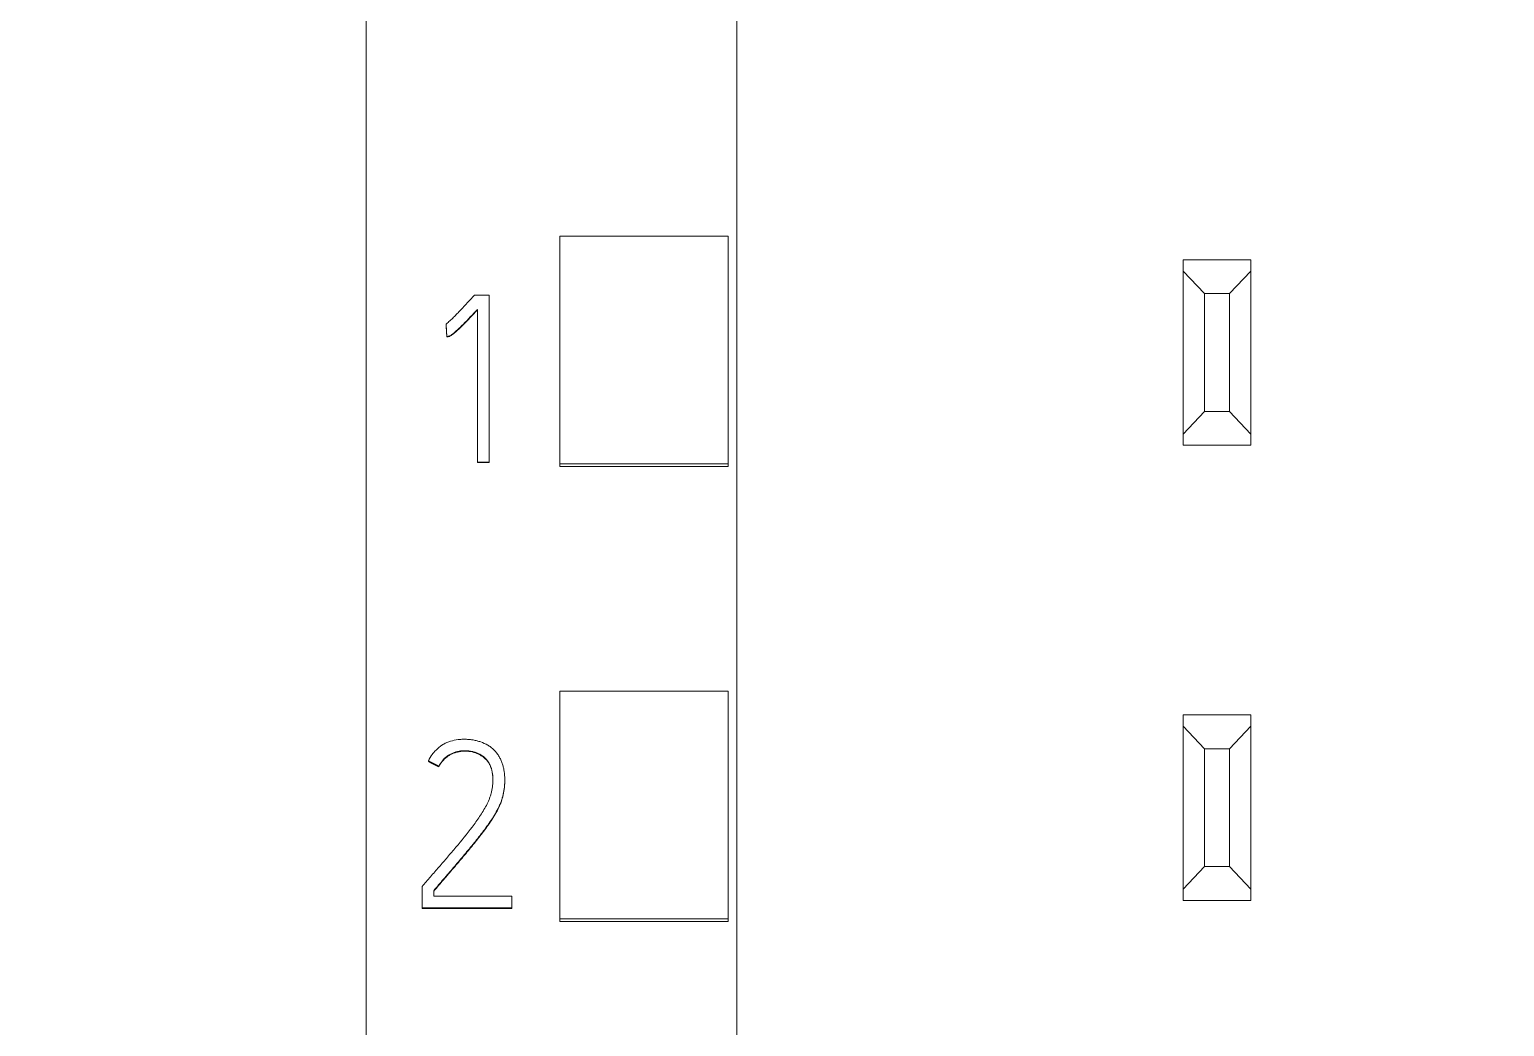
# Model space of a CAD drawing. Header units: millimetres. Extents: x 42151 to 59780, y 37376 to 44547.
# Drawn here: x 47922.23 to 47939.74, y 43287.55 to 43299.38 of the extents above; entities that cross this region are included whole.
import ezdxf

# ---------------------------------------------------------------- set-up
doc = ezdxf.new("R2010")
doc.units = ezdxf.units.MM
doc.set_wipeout_variables(frame=1)
doc.layers.add('000-PI-Oprema', color=30, linetype='Continuous', lineweight=5)
doc.layers.add('SI-ORMAR-Oprema', color=30, linetype='Continuous', lineweight=5)
doc.layers.add('004-PI-DIN Šina', color=3, linetype='Continuous')

# ---------------------------------------------------------------- blocks, each defined once
blk = doc.blocks.new('6ES7513-1AM03-0AB0')
blk.add_wipeout([(-17.4, 66.85), (17.4, 66.85), (17.4, -80.15), (-17.4, -80.15)]).dxf.layer = 'SI-ORMAR-Oprema'
at = {"layer": 'SI-ORMAR-Oprema', "linetype": 'Continuous'}
blk.add_line((17.4, 0), (17.4, 56.125), dxfattribs=at)
blk = doc.blocks.new('6ES7521-1BL00-0AB0')
at = {"layer": 'SI-ORMAR-Oprema'}
for p, q in [((-19.316, 48.929), (-19.316, 48.929)), ((-19.316, 48.929), (-19.316, 40.929)), ((-19.316, 46.433), (-27.734, 46.433)), ((-19.316, 40.929), (-29.725, 40.929)), ((-20.125, 37.279), (-20.125, 40.02))]:
    blk.add_line(p, q, dxfattribs=at)
blk.add_wipeout([(-17.4, 69.029), (17.4, 69.029), (17.4, -77.971), (-17.4, -77.971)]).dxf.layer = 'SI-ORMAR-Oprema'
blk.add_wipeout([(-17.4, 69.029), (17.4, 69.029), (17.4, -77.971), (-17.4, -77.971)]).dxf.layer = 'SI-ORMAR-Oprema'
for p, q in [((-17.4, 56.709), (-17.4, -56.709)), ((-13, 54.429), (-13, -54.387)), ((-19.316, 48.929), (-17.4, 48.929)), ((-17.4, 48.929), (-19.316, 48.929)), ((-15.1, 45.01), (-15.1, 47.713)), ((-13.1, 47.713), (-15.1, 47.713)), ((-13.1, 45.01), (-13.1, 47.713)), ((-7.7, 47.429), (-6.9, 47.429)), ((-7.7, 47.295), (-7.7, 47.429)), ((-7.7, 45.362), (-7.7, 47.295)), ((-7.45, 47.029), (-7.7, 47.295)), ((-6.9, 47.295), (-7.15, 47.029)), ((-6.9, 47.429), (-6.9, 47.295)), ((-6.9, 47.295), (-6.9, 45.362)), ((-15.939, 47.012), (-16.114, 47.012)), ((-15.939, 45.03), (-15.939, 47.012)), ((-7.45, 47.029), (-7.45, 45.629)), ((-7.15, 47.029), (-7.45, 47.029)), ((-7.15, 45.629), (-7.15, 47.029)), ((-16.078, 46.841), (-16.078, 45.03)), ((-16.45, 46.668), (-16.45, 46.662)), ((-16.441, 46.521), (-16.441, 46.515)), ((-7.7, 45.362), (-7.45, 45.629)), ((-7.45, 45.629), (-7.15, 45.629)), ((-7.15, 45.629), (-6.9, 45.362)), ((-7.7, 45.229), (-7.7, 45.362)), ((-6.9, 45.362), (-6.9, 45.229)), ((-6.9, 45.229), (-7.7, 45.229)), ((-16.078, 45.03), (-15.939, 45.03)), ((-16.078, 45.03), (-16.078, 45.024)), ((-15.939, 45.024), (-16.078, 45.024)), ((-15.939, 45.03), (-15.939, 45.024)), ((-15.1, 44.977), (-15.1, 45.01)), ((-13.1, 45.01), (-15.1, 45.01)), ((-13.1, 44.977), (-13.1, 45.01)), ((-13.1, 44.977), (-15.1, 44.977)), ((-15.1, 39.608), (-15.1, 42.311)), ((-13.1, 42.311), (-15.1, 42.311)), ((-13.1, 39.608), (-13.1, 42.311)), ((-7.7, 42.029), (-6.9, 42.029)), ((-7.7, 41.895), (-7.7, 42.029)), ((-6.9, 42.029), (-6.9, 41.895)), ((-7.7, 39.962), (-7.7, 41.895)), ((-7.45, 41.629), (-7.7, 41.895)), ((-6.9, 41.895), (-7.15, 41.629)), ((-6.9, 41.895), (-6.9, 39.962)), ((-7.45, 41.629), (-7.45, 40.229)), ((-7.15, 41.629), (-7.45, 41.629)), ((-7.15, 40.229), (-7.15, 41.629)), ((-16.66, 41.484), (-16.66, 41.478)), ((-16.535, 41.42), (-16.535, 41.414)), ((-15.753, 41.252), (-15.753, 41.259)), ((-7.7, 39.962), (-7.45, 40.229)), ((-7.45, 40.229), (-7.15, 40.229)), ((-7.15, 40.229), (-6.9, 39.962)), ((-17.4, 40.02), (-20.125, 40.02)), ((-16.735, 39.993), (-16.735, 39.739)), ((-16.596, 39.877), (-16.596, 39.943)), ((-7.7, 39.829), (-7.7, 39.962)), ((-6.9, 39.962), (-6.9, 39.829)), ((-16.735, 39.739), (-16.735, 39.732)), ((-16.735, 39.739), (-15.67, 39.739)), ((-15.67, 39.877), (-16.596, 39.877)), ((-15.67, 39.739), (-15.67, 39.877)), ((-15.67, 39.739), (-15.67, 39.732)), ((-6.9, 39.829), (-7.7, 39.829)), ((-15.67, 39.732), (-16.735, 39.732)), ((-15.1, 39.577), (-15.1, 39.608)), ((-13.1, 39.608), (-15.1, 39.608)), ((-13.1, 39.577), (-15.1, 39.577)), ((-13.1, 39.577), (-13.1, 39.608)), ((-17.4, 39.411), (-20.125, 39.411)), ((-17.4, 38.929), (-20.125, 38.929))]:
    blk.add_line(p, q, dxfattribs=at)
for points, knots in [([(-16.114, 47.012), (-16.14, 46.982), (-16.167, 46.953), (-16.222, 46.894), (-16.249, 46.864), (-16.29, 46.821), (-16.304, 46.806), (-16.332, 46.777), (-16.346, 46.763), (-16.375, 46.735), (-16.389, 46.721), (-16.419, 46.694), (-16.434, 46.681), (-16.45, 46.668)], [0, 0, 0, 0, 0.25, 0.25, 0.5, 0.5, 0.625, 0.625, 0.75, 0.75, 0.875, 0.875, 1, 1, 1, 1]), ([(-16.441, 46.521), (-16.436, 46.521), (-16.431, 46.522), (-16.421, 46.524), (-16.416, 46.525), (-16.406, 46.529), (-16.401, 46.531), (-16.392, 46.536), (-16.388, 46.539), (-16.376, 46.548), (-16.367, 46.554), (-16.351, 46.567), (-16.344, 46.573), (-16.321, 46.594), (-16.306, 46.607), (-16.276, 46.636), (-16.262, 46.65), (-16.218, 46.693), (-16.19, 46.723), (-16.134, 46.782), (-16.106, 46.811), (-16.078, 46.841)], [0, 0, 0, 0, 0.03125, 0.03125, 0.0625, 0.0625, 0.09375, 0.09375, 0.125, 0.125, 0.1875, 0.1875, 0.25, 0.25, 0.375, 0.375, 0.5, 0.5, 0.75, 0.75, 1, 1, 1, 1]), ([(-16.078, 46.835), (-16.106, 46.805), (-16.134, 46.775), (-16.19, 46.716), (-16.218, 46.687), (-16.262, 46.644), (-16.276, 46.629), (-16.306, 46.601), (-16.321, 46.587), (-16.344, 46.567), (-16.352, 46.56), (-16.368, 46.548), (-16.376, 46.541), (-16.388, 46.533), (-16.393, 46.53), (-16.401, 46.525), (-16.406, 46.523), (-16.416, 46.519), (-16.421, 46.518), (-16.431, 46.516), (-16.436, 46.515), (-16.441, 46.515)], [0, 0, 0, 0, 0.25, 0.25, 0.5, 0.5, 0.625, 0.625, 0.75, 0.75, 0.8125, 0.8125, 0.875, 0.875, 0.90625, 0.90625, 0.9375, 0.9375, 0.96875, 0.96875, 1, 1, 1, 1]), ([(-16.596, 39.943), (-16.557, 39.989), (-16.519, 40.035), (-16.441, 40.126), (-16.401, 40.172), (-16.323, 40.263), (-16.284, 40.309), (-16.207, 40.401), (-16.168, 40.447), (-16.092, 40.541), (-16.054, 40.587), (-16, 40.659), (-15.982, 40.683), (-15.947, 40.732), (-15.93, 40.757), (-15.896, 40.807), (-15.88, 40.833), (-15.85, 40.884), (-15.836, 40.911), (-15.817, 40.951), (-15.811, 40.965), (-15.8, 40.993), (-15.795, 41.008), (-15.78, 41.051), (-15.773, 41.08), (-15.762, 41.139), (-15.758, 41.168), (-15.754, 41.213), (-15.754, 41.228), (-15.753, 41.258), (-15.753, 41.274), (-15.755, 41.319), (-15.758, 41.349), (-15.766, 41.393), (-15.77, 41.408), (-15.777, 41.437), (-15.782, 41.451), (-15.792, 41.48), (-15.798, 41.493), (-15.812, 41.52), (-15.819, 41.533), (-15.831, 41.552), (-15.835, 41.559), (-15.844, 41.571), (-15.849, 41.577), (-15.863, 41.594), (-15.874, 41.605), (-15.895, 41.627), (-15.906, 41.637), (-15.924, 41.651), (-15.93, 41.655), (-15.943, 41.664), (-15.949, 41.668), (-15.982, 41.687), (-16.01, 41.699), (-16.053, 41.714), (-16.068, 41.718), (-16.097, 41.726), (-16.112, 41.73), (-16.142, 41.735), (-16.157, 41.737), (-16.187, 41.739), (-16.202, 41.74), (-16.232, 41.741), (-16.247, 41.741), (-16.277, 41.739), (-16.293, 41.738), (-16.338, 41.733), (-16.368, 41.727), (-16.411, 41.713), (-16.425, 41.708), (-16.446, 41.699), (-16.453, 41.696), (-16.467, 41.689), (-16.473, 41.685), (-16.506, 41.666), (-16.53, 41.649), (-16.564, 41.618), (-16.575, 41.608), (-16.596, 41.585), (-16.605, 41.574), (-16.632, 41.537), (-16.648, 41.512), (-16.66, 41.484)], [0, 0, 0, 0, 0.0625, 0.0625, 0.125, 0.125, 0.1875, 0.1875, 0.25, 0.25, 0.3125, 0.3125, 0.34375, 0.34375, 0.375, 0.375, 0.40625, 0.40625, 0.4375, 0.4375, 0.453125, 0.453125, 0.46875, 0.46875, 0.5, 0.5, 0.53125, 0.53125, 0.546875, 0.546875, 0.5625, 0.5625, 0.59375, 0.59375, 0.609375, 0.609375, 0.625, 0.625, 0.640625, 0.640625, 0.65625, 0.65625, 0.664062, 0.664062, 0.671875, 0.671875, 0.6875, 0.6875, 0.703125, 0.703125, 0.710937, 0.710937, 0.71875, 0.71875, 0.75, 0.75, 0.765625, 0.765625, 0.78125, 0.78125, 0.796875, 0.796875, 0.8125, 0.8125, 0.828125, 0.828125, 0.84375, 0.84375, 0.875, 0.875, 0.890625, 0.890625, 0.898437, 0.898437, 0.90625, 0.90625, 0.9375, 0.9375, 0.953125, 0.953125, 0.96875, 0.96875, 1, 1, 1, 1]), ([(-16.535, 41.42), (-16.524, 41.444), (-16.51, 41.466), (-16.486, 41.496), (-16.478, 41.505), (-16.459, 41.524), (-16.449, 41.532), (-16.418, 41.555), (-16.395, 41.567), (-16.346, 41.587), (-16.321, 41.594), (-16.283, 41.601), (-16.271, 41.603), (-16.245, 41.605), (-16.232, 41.605), (-16.193, 41.605), (-16.167, 41.602), (-16.129, 41.594), (-16.117, 41.59), (-16.092, 41.582), (-16.08, 41.577), (-16.045, 41.56), (-16.023, 41.547), (-15.992, 41.522), (-15.983, 41.514), (-15.965, 41.495), (-15.957, 41.485), (-15.946, 41.469), (-15.942, 41.463), (-15.935, 41.452), (-15.926, 41.435), (-15.919, 41.417), (-15.911, 41.392), (-15.908, 41.38), (-15.902, 41.354), (-15.9, 41.342), (-15.897, 41.316), (-15.896, 41.303), (-15.895, 41.277), (-15.894, 41.265), (-15.895, 41.239), (-15.895, 41.226), (-15.897, 41.2), (-15.898, 41.187), (-15.903, 41.149), (-15.908, 41.124), (-15.918, 41.086), (-15.922, 41.074), (-15.93, 41.049), (-15.935, 41.037), (-15.949, 41.001), (-15.96, 40.978), (-15.984, 40.933), (-15.997, 40.911), (-16.023, 40.867), (-16.037, 40.846), (-16.08, 40.782), (-16.11, 40.74), (-16.202, 40.617), (-16.267, 40.538), (-16.366, 40.42), (-16.4, 40.381), (-16.466, 40.303), (-16.5, 40.264), (-16.567, 40.186), (-16.601, 40.148), (-16.668, 40.07), (-16.702, 40.031), (-16.735, 39.993)], [0, 0, 0, 0, 0.03125, 0.03125, 0.046875, 0.046875, 0.0625, 0.0625, 0.09375, 0.09375, 0.125, 0.125, 0.140625, 0.140625, 0.15625, 0.15625, 0.1875, 0.1875, 0.203125, 0.203125, 0.21875, 0.21875, 0.25, 0.25, 0.265625, 0.265625, 0.28125, 0.28125, 0.289062, 0.289062, 0.296875, 0.3125, 0.3125, 0.328125, 0.328125, 0.34375, 0.34375, 0.359375, 0.359375, 0.375, 0.375, 0.390625, 0.390625, 0.40625, 0.40625, 0.4375, 0.4375, 0.453125, 0.453125, 0.46875, 0.46875, 0.5, 0.5, 0.53125, 0.53125, 0.5625, 0.5625, 0.625, 0.625, 0.75, 0.75, 0.8125, 0.8125, 0.875, 0.875, 0.9375, 0.9375, 1, 1, 1, 1]), ([(-15.894, 41.25), (-15.894, 41.26), (-15.895, 41.27), (-15.896, 41.294), (-15.897, 41.306), (-15.9, 41.332), (-15.902, 41.345), (-15.907, 41.37), (-15.91, 41.383), (-15.918, 41.407), (-15.923, 41.42), (-15.931, 41.437), (-15.934, 41.443), (-15.94, 41.454), (-15.944, 41.46), (-15.962, 41.487), (-15.98, 41.506), (-16.005, 41.527), (-16.01, 41.531), (-16.021, 41.538), (-16.037, 41.549), (-16.065, 41.565), (-16.089, 41.575), (-16.114, 41.583), (-16.127, 41.587), (-16.165, 41.596), (-16.191, 41.599), (-16.243, 41.6), (-16.269, 41.597), (-16.307, 41.59), (-16.32, 41.587), (-16.345, 41.58), (-16.357, 41.576), (-16.382, 41.566), (-16.393, 41.561), (-16.416, 41.548), (-16.427, 41.541), (-16.459, 41.518), (-16.478, 41.5), (-16.502, 41.47), (-16.509, 41.459), (-16.523, 41.437), (-16.53, 41.426), (-16.535, 41.414)], [0, 0, 0, 0, 0.034222, 0.034222, 0.076212, 0.076212, 0.118203, 0.118203, 0.160193, 0.160193, 0.202183, 0.202183, 0.223179, 0.223179, 0.244174, 0.244174, 0.328155, 0.328155, 0.34915, 0.34915, 0.370145, 0.412135, 0.454126, 0.454126, 0.496116, 0.496116, 0.580097, 0.580097, 0.664077, 0.664077, 0.706068, 0.706068, 0.748058, 0.748058, 0.790048, 0.790048, 0.832039, 0.832039, 0.916019, 0.916019, 0.95801, 0.95801, 1, 1, 1, 1]), ([(-15.753, 41.252), (-15.753, 41.247), (-15.753, 41.241), (-15.754, 41.22), (-15.754, 41.205), (-15.758, 41.16), (-15.762, 41.131), (-15.774, 41.072), (-15.781, 41.043), (-15.795, 41), (-15.8, 40.985), (-15.812, 40.957), (-15.818, 40.943), (-15.837, 40.902), (-15.851, 40.876), (-15.881, 40.825), (-15.897, 40.799), (-15.93, 40.75), (-15.948, 40.725), (-15.983, 40.676), (-16, 40.652), (-16.055, 40.581), (-16.093, 40.534), (-16.169, 40.441), (-16.207, 40.394), (-16.284, 40.302), (-16.323, 40.257), (-16.402, 40.166), (-16.441, 40.12), (-16.519, 40.028), (-16.558, 39.983), (-16.596, 39.937)], [0, 0, 0, 0, 0.010489, 0.010489, 0.038761, 0.038761, 0.095304, 0.095304, 0.151848, 0.151848, 0.180119, 0.180119, 0.208391, 0.208391, 0.264935, 0.264935, 0.321478, 0.321478, 0.378022, 0.378022, 0.434565, 0.434565, 0.547652, 0.547652, 0.660739, 0.660739, 0.773826, 0.773826, 0.886913, 0.886913, 1, 1, 1, 1])]:
    blk.add_open_spline(points, degree=3, knots=knots, dxfattribs=at)
for points, weights in [([(-16.45, 46.668), (-16.445, 46.595), (-16.441, 46.521)], [0.500000022096, 0.499999977904, 0.500000022096]), ([(-16.441, 46.515), (-16.445, 46.588), (-16.45, 46.662)], [0.499999993416, 0.500000006584, 0.499999993416]), ([(-16.66, 41.484), (-16.598, 41.452), (-16.535, 41.42)], [0.500000075207, 0.499999924793, 0.500000075207]), ([(-16.535, 41.414), (-16.598, 41.446), (-16.66, 41.478)], [0.499999832915, 0.500000167085, 0.499999832915])]:
    blk.add_rational_spline(points, weights, degree=2, dxfattribs=at)
blk = doc.blocks.new('*U117')
at = {"layer": '004-PI-DIN Šina'}
for p, q in [((297.61, 52.625), (-241.3, 52.625)), ((297.61, 46.968), (-241.3, 46.968)), ((297.61, 45.572), (-241.3, 45.572)), ((297.61, 45.259), (-241.3, 45.259)), ((-241.3, 45.238), (297.61, 45.238))]:
    blk.add_line(p, q, dxfattribs=at)

msp = doc.modelspace()

# ---------------------------------------------------------------- block references
at = {"layer": '000-PI-Oprema'}
msp.add_blockref('*U117', (48098.326, 43246.632), dxfattribs=at)

# ---------------------------------------------------------------- next in the draw order: block references
at = {"layer": '000-PI-Oprema', "ltscale": 0.25}
msp.add_blockref('6ES7521-1BL00-0AB0', (47943.627, 43249.218), dxfattribs=at)

# ---------------------------------------------------------------- next in the draw order: block references
msp.add_blockref('6ES7513-1AM03-0AB0', (47908.827, 43251.397), dxfattribs=at)

doc.saveas('drawing.dxf')
